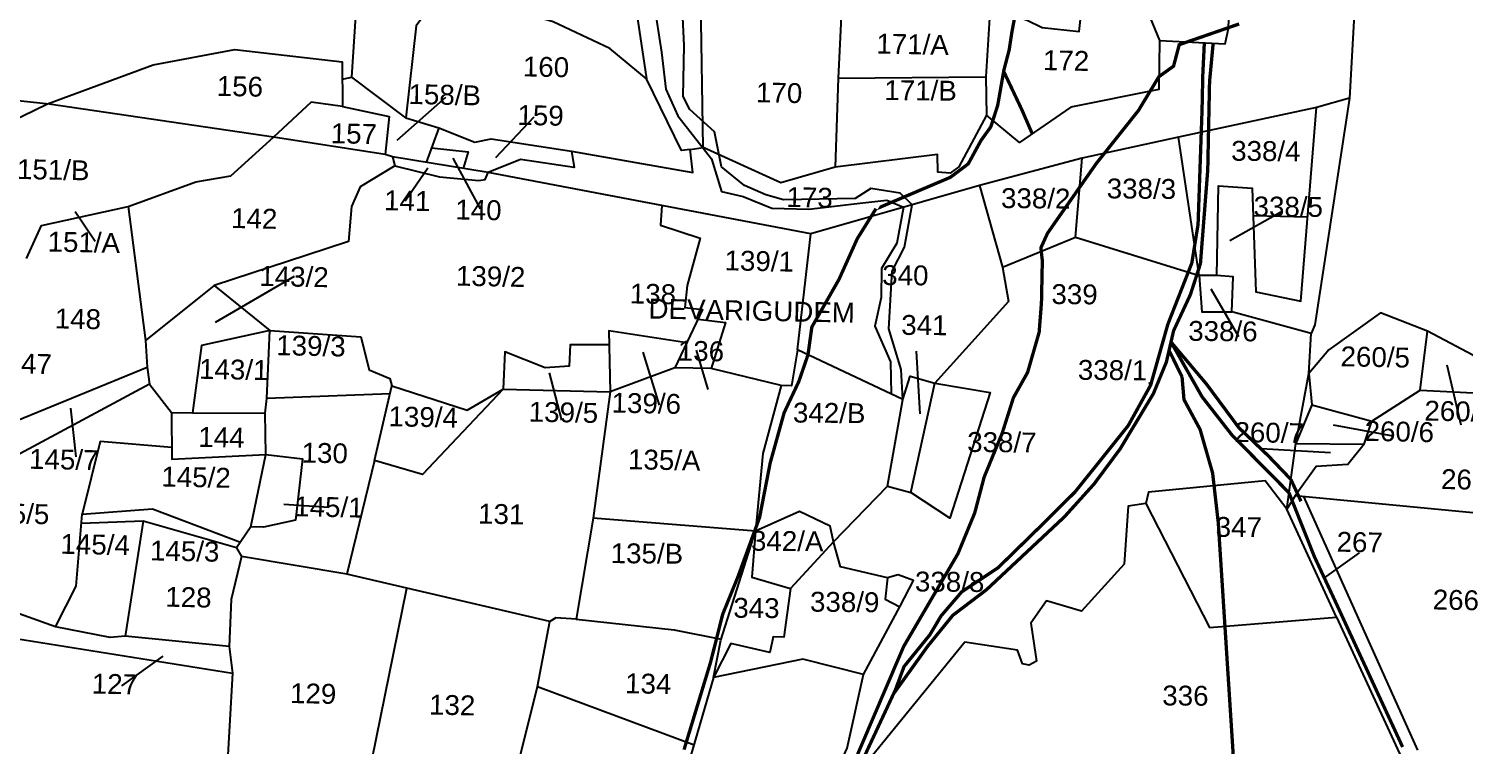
# Model space of a CAD drawing. Header units: millimetres. Extents: x 357738 to 363635, y 1840548 to 1846702.
# Drawn here: x 359742 to 361037, y 1844505 to 1845151 of the extents above; entities that cross this region are included whole.
import ezdxf
from ezdxf.enums import TextEntityAlignment as Align

# ---------------------------------------------------------------- set-up
doc = ezdxf.new("R2010")
doc.units = ezdxf.units.MM
for name, color, linetype in [('Plot', 7, 'Continuous'), ('ROADS', 50, 'Continuous'), ('STREAM', 4, 'Continuous')]:
    doc.layers.add(name, color=color, linetype=linetype)
doc.styles.get("Standard").update_dxf_attribs({"font": 'arial.ttf'})

msp = doc.modelspace()

# ---------------------------------------------------------------- linework, layer by layer
at = {"layer": 'Plot'}
for points in [[(360024.977676596, 1845105.177516089), (360033.6053946819, 1845107.242504508), (360040.6776914069, 1845212.831393425), (360051.2108601411, 1845294.816945354), (360016.2041922761, 1845307.494031233), (359972.9201743645, 1845289.954849287), (359944.7138679433, 1845287.920609971), (359894.4087599322, 1845289.953315424), (359888.1488213956, 1845270.404919088), (359838.1474660552, 1845256.438611794), (359814.1873499495, 1845243.292308543), (359799.5636569773, 1845259.857223426)], [(360051.2108601411, 1845294.816945354), (360104.9777069459, 1845272.816177927), (360110.5224608204, 1845205.684379504), (360183.7118235859, 1845195.789464228), (360239.4733143, 1845181.581597526), (360255.0343461217, 1845176.613947813), (360286.2338451768, 1845194.192508543), (360299.4437252102, 1845105.743840244), (360266.2697597648, 1845133.060459115), (360215.3084254298, 1845156.894827036), (360157.4164481409, 1845173.328461101), (360111.8132499553, 1845180.579899617), (360091.659081535, 1845153.431816996), (360082.342744044, 1845070.367815254), (360033.6053946819, 1845107.242504508)], [(360338.8202615078, 1845042.110273286), (360350.3390974149, 1845043.818596532), (360348.3500635137, 1845175.883049499), (360400.3928081103, 1845179.516867242), (360401.0360498309, 1845169.923544894), (360475.0540648631, 1845167.74772557), (360584.1046931938, 1845176.487184426), (360609.5213738191, 1845170.010149483), (360642.570310212, 1845158.454741567), (360656.0720462567, 1845151.958565305), (360689.3559843493, 1845148.230001224), (360691.9200156488, 1845169.874025213), (360751.1738959346, 1845165.610583462), (360761.7690573132, 1845140.123394761), (360821.1400065436, 1845137.25053916), (360824.1511966216, 1845151.026175831), (360824.7149448597, 1845168.206811977), (360877.113838695, 1845175.933076006), (360939.2235421113, 1845195.89069012)], [(360939.2235421113, 1845195.89069012), (360932.9905992718, 1845088.119391622), (360901.8639067054, 1844883.949230511), (360898.5078589851, 1844876.173527801)], [(360475.0540648631, 1845167.74772557), (360472.0680983003, 1845106.337208696), (360605.4052474162, 1845107.560963101), (360605.7334157888, 1845072.940990654)], [(360605.4156764254, 1845107.561058817), (360609.5213738191, 1845170.010149483)], [(360761.7690573132, 1845140.123394761), (360761.186172377, 1845095.942279905), (360681.8028637239, 1845080.101203241), (360635.5776863379, 1845048.350044166), (360605.7334157888, 1845072.940990654), (360580.7852319413, 1845026.513816775), (360573.1509838517, 1845020.749302885), (360562.038915811, 1845021.555973886), (360561.7912144934, 1845037.59327886), (360469.3647757462, 1845026.208437603), (360420.5791570044, 1845012.026396681), (360350.3390974149, 1845043.818596532)], [(359759.2249587766, 1845083.036941025), (359854.6553170452, 1845118.212763328), (359928.2814059912, 1845132.031209353), (360024.8605084573, 1845120.795186117), (360025.1617145761, 1845080.646577232), (359997.0351175636, 1845084.608838818), (359962.9442797326, 1845053.017103513)], [(360599.6262552015, 1845009.514018724), (360447.464150054, 1844966.165410811), (360156.5094886294, 1845021.125366537), (360070.4316182726, 1845035.424268075), (360063.6919948505, 1845037.400662521), (359962.9442797326, 1845053.017103513), (359760.9101201404, 1845082.857093793), (359536.1580838835, 1845106.843539505)], [(360231.6009274353, 1845040.591809064), (360294.9938179171, 1845029.408055352), (360341.0659423242, 1845021.28002572), (360338.8202615078, 1845042.110273286), (360330.7816401852, 1845041.066552137), (360299.4437252102, 1845105.743840244)], [(360472.0680983003, 1845106.337208696), (360469.3647757462, 1845026.208437603)], [(360074.4475165809, 1845050.497570349), (360118.5865890863, 1845089.120953968)], [(360932.9905992718, 1845088.119391622), (360903.3918603412, 1845079.945397206), (360779.0922670398, 1845053.072519861), (360692.0099350811, 1845034.188936625), (360599.6262552015, 1845009.514018724), (360620.3279317562, 1844935.916064839), (360686.1123003928, 1844963.078040813), (360692.0099350811, 1845034.188936625)], [(359597.8495418287, 1844959.754221679), (359619.8957252514, 1844992.663975709), (359702.3124219602, 1845055.444612014), (359759.2249587766, 1845083.036941025)], [(360025.1617145761, 1845080.646577232), (360067.2369692514, 1845071.699033367), (360063.6919948505, 1845037.400662521)], [(360813.623583163, 1844928.598906215), (360815.0884187198, 1845009.344823878), (360845.2445039839, 1845007.185665067), (360848.798246625, 1844913.757652415), (360889.3840022518, 1844905.503913122), (360903.3918603412, 1845079.945397206)], [(360082.342744044, 1845070.367815254), (360112.1894990149, 1845061.353243579), (360100.6379499257, 1845030.406516586)], [(360163.628314057, 1845034.753865661), (360198.2168751564, 1845071.311209872)], [(359832.1660078684, 1844990.789221232), (359893.1122494326, 1845012.7204502), (359924.7042852872, 1845018.205019899), (359962.9442797326, 1845053.017103513)], [(360112.1894990149, 1845061.353243579), (360144.6975894702, 1845048.589664076), (360159.2175736399, 1845051.608308835), (360231.6009274353, 1845040.591809064), (360234.1037126916, 1845025.635668974), (360185.8308141424, 1845032.994541539), (360156.5094886294, 1845021.125366537)], [(360686.1123003928, 1844963.078040813), (360797.6754725648, 1844928.550060679), (360779.0922670398, 1845053.072519861)], [(360105.5253164686, 1845043.49982528), (360138.6552965443, 1845039.978376648), (360134.0089325435, 1845024.863066304)], [(360072.5003912876, 1845027.157974795), (360041.3457434334, 1845008.275204688), (360033.4595353185, 1844990.506499259), (360030.6197660891, 1844959.262241261), (359993.1242693048, 1844946.934605792), (359909.6454062176, 1844919.488723438), (359847.8150519513, 1844869.928526445), (359849.2033483316, 1844845.992130098), (359851.4251496313, 1844830.682216429), (359871.2619188649, 1844805.115016203), (359890.0241139813, 1844804.728475228), (359955.6430987387, 1844804.539860473), (359956.9337167342, 1844817.745652922), (359959.6503562364, 1844878.826719491), (359898.0991601608, 1844865.486032219), (359890.0241139813, 1844804.728475228)], [(360070.4316182726, 1845035.424268075), (360072.5003912876, 1845027.157974795), (360112.8360016736, 1845017.515378732), (360148.2946954826, 1845013.940447166), (360154.009359151, 1845015.015534069), (360156.5094886294, 1845021.125366537)], [(360102.3430997784, 1845025.103916628), (360081.8529647476, 1844995.390339958)], [(360124.7084433133, 1845034.288080338), (360149.5323127477, 1844988.651394211)], [(359740.3078492626, 1844943.689100618), (359753.9628874574, 1844973.605250034), (359832.1660078684, 1844990.789221232), (359847.8150519513, 1844869.928526445)], [(359784.303984819, 1844986.207901451), (359802.3531332044, 1844959.288465129)], [(360313.2494376927, 1844991.51793348), (360312.0817991191, 1844973.971018242), (360347.641435446, 1844962.104473879), (360336.0967683858, 1844919.491769145), (360333.8545577886, 1844899.75416811), (360349.8845227732, 1844897.738514373), (360324.8472685637, 1844845.296669186)], [(360825.2019253444, 1844960.143203386), (360871.1293952581, 1844985.888645829)], [(360895.4544384879, 1844981.099760775), (360846.1907112118, 1844982.309845463)], [(360435.4560562489, 1844861.565103051), (360447.464150054, 1844966.165410811)], [(360620.3279317562, 1844935.916064839), (360625.7109145626, 1844905.041594132), (360559.1683853903, 1844831.5934395), (360609.2931284728, 1844823.22436429), (360572.8885964092, 1844709.999833952), (360537.7575592146, 1844732.961689994), (360559.1683853903, 1844831.5934395)], [(359909.6454062176, 1844919.488723438), (359959.6503562364, 1844878.826719491), (360041.7318507426, 1844873.38772693), (360049.3386035526, 1844843.692260242), (360067.9495275039, 1844835.734251866), (360069.8069192019, 1844829.122175718)], [(359981.600501723, 1844927.504153346), (359910.6481207697, 1844886.067649279)], [(360899.250095818, 1844812.026729132), (360884.6781574072, 1844777.10410197), (360896.4005824968, 1844840.159205188), (360898.5078589851, 1844876.173527801), (360827.0163925479, 1844895.86156187), (360828.1751313994, 1844927.276703905), (360813.623583163, 1844928.598906215), (360797.6754725648, 1844928.550060679), (360800.0488377726, 1844895.685400589), (360827.0163925479, 1844895.86156187)], [(361318.6800955982, 1844534.449087878), (361361.0033123931, 1844677.093014471), (361332.3202241561, 1844762.486616147), (361390.6779683568, 1844710.428005024), (361427.1257148558, 1844710.001818678), (361436.8768024374, 1844725.460561133), (361445.7879372073, 1844772.641708366), (361459.9847339964, 1844795.491102792), (361420.1943755712, 1844866.423655973), (361324.9372924675, 1844853.986229919), (361261.1587453311, 1844869.23788989), (361219.5708159137, 1844916.308432348), (361174.8037073344, 1844922.923735827), (361163.2407795076, 1844922.827059776), (361123.4743287138, 1844907.902652481), (361044.3430173008, 1844856.788993961), (361003.5707860781, 1844878.391671952), (360961.1878053213, 1844895.004322343), (360914.3847560949, 1844861.667793164), (360896.4005824968, 1844840.159205188), (360899.250095818, 1844812.026729132), (360953.1532429808, 1844797.340640083), (360996.8565566914, 1844825.304829239), (361003.5707860781, 1844878.391671952)], [(360808.0257691298, 1844916.487910254), (360833.0431971375, 1844873.578852189)], [(360345.7978364349, 1844889.178734995), (360370.4780549551, 1844886.276453561), (360357.6374416335, 1844844.806114986)], [(360335.6380084025, 1844867.898441063), (360265.5127837246, 1844878.624913001), (360266.6231016835, 1844823.719472525)], [(360265.7671334569, 1844866.047268938), (360230.5445971373, 1844865.924999245), (360229.6760575733, 1844846.830566661), (360207.8758576789, 1844845.346192756), (360171.7072333344, 1844859.861716302), (360170.181788736, 1844826.179478897), (360266.6231016835, 1844823.719472525)], [(360296.0502156065, 1844859.572188985), (360310.6246577284, 1844811.719658638)], [(360343.990240523, 1844861.119157829), (360354.6979978881, 1844825.749892963)], [(360530.4391343957, 1844816.952911515), (360435.4560562489, 1844861.565103051), (360430.1794831249, 1844829.088040119), (360420.7948739599, 1844829.458483233), (360404.3032610259, 1844768.336144219), (360397.7267879611, 1844698.25552969)], [(360542.421754819, 1844860.297951392), (360545.6935911813, 1844803.826032504)], [(360996.8565566914, 1844825.304829239), (361074.5808342095, 1844821.287969499), (361044.3430173008, 1844856.788993961)], [(359726.0952022019, 1844795.650580284), (359849.2033483316, 1844845.992130098)], [(360420.7948739599, 1844829.458483233), (360357.6374416335, 1844844.806114986), (360324.8472685637, 1844845.296669186), (360266.6231016835, 1844823.719472525), (360251.2757785036, 1844709.837495649)], [(361020.9079710179, 1844847.923170094), (361033.3893325962, 1844793.8766815)], [(359851.4251496313, 1844830.682216429), (359734.4026856992, 1844767.927674379)], [(360170.181788736, 1844826.179478897), (360097.5197314004, 1844749.181821347), (360054.1567295622, 1844761.812256331), (360069.8069192019, 1844829.122175718), (360137.8080202256, 1844807.097496129), (360170.181788736, 1844826.179478897)], [(360211.5779993535, 1844840.847290765), (360222.5832052291, 1844798.344739485)], [(360516.69847984, 1844738.850120087), (360530.4391343957, 1844816.952911515), (360536.996293498, 1844837.798612175), (360559.1683853903, 1844831.5934395)], [(360068.124014802, 1844821.884170167), (359956.9337167342, 1844817.745652922)], [(359779.9514237313, 1844808.933362091), (359784.800413108, 1844765.323899582)], [(359871.2619188649, 1844805.115016203), (359871.3015053828, 1844763.231178429), (359956.1691585734, 1844767.375243697), (359955.6430987387, 1844804.539860473)], [(360876.4988639053, 1844718.2135465), (360884.6781574072, 1844777.10410197), (360946.4328744037, 1844776.643990939), (360953.1532429808, 1844797.340640083)], [(360918.2916873845, 1844793.923728696), (360972.0604777178, 1844784.222539772)], [(359871.2918191657, 1844773.479514692), (359806.8033674352, 1844779.156364545), (359790.5736983775, 1844713.611371178)], [(359956.1691585734, 1844767.375243697), (359989.2468547564, 1844763.277447442), (359982.9809952184, 1844708.136350473), (359953.9960084247, 1844701.844765132), (359942.7825539238, 1844702.235978218), (359956.1691585734, 1844767.375243697)], [(360915.9662206334, 1844768.924084113), (360853.4040390326, 1844772.300057196)], [(360946.4328744037, 1844776.643990939), (360931.7447818119, 1844758.171796616), (360903.206042688, 1844756.386120065), (360884.1773285375, 1844730.191937692)], [(360054.1567295622, 1844761.812256331), (360029.3179876864, 1844659.611745218)], [(361164.6772231574, 1844762.413416814), (361127.6188725458, 1844738.079275665), (361126.058382003, 1844707.044669639), (360884.1773285375, 1844730.191937692), (360876.4988639053, 1844718.2135465), (360857.0363704645, 1844743.602214941), (360751.8130761271, 1844733.364963175), (360749.607925637, 1844723.286699024), (360733.4302846408, 1844720.625664358), (360730.0565752427, 1844668.584832795), (360691.6418193445, 1844626.116875582), (360660.0443746007, 1844635.563322364), (360645.9232792969, 1844615.312469268), (360650.8692729856, 1844581.148204708), (360644.4285118064, 1844577.481919234), (360638.3529549895, 1844578.667261251), (360633.7437486746, 1844590.954286578), (360586.2155499602, 1844598.301259077), (360499.1738272222, 1844491.537968659)], [(360467.8303112941, 1844688.566648169), (360516.69847984, 1844738.850120087), (360537.7575592146, 1844732.961689994)], [(360994.7958195372, 1844500.949961136), (360891.861902374, 1844729.456547765)], [(359766.5549347789, 1844612.196682806), (359785.2555383793, 1844648.603597547), (359790.5736983775, 1844713.611371178), (359853.9974661506, 1844718.49972149), (359933.3597973294, 1844688.464138074)], [(359972.3730387702, 1844722.436910929), (360013.0510311705, 1844720.0141609)], [(360467.8303112941, 1844688.566648169), (360464.8890346373, 1844702.655049744), (360437.281565564, 1844715.856758051), (360397.7267879611, 1844698.25552969), (360394.3807765319, 1844656.763659372), (360429.1146306066, 1844646.590940087)], [(360749.607925637, 1844723.286699024), (360806.9896424504, 1844611.535090819), (360921.5219866349, 1844620.940788768), (360876.4988639053, 1844718.2135465)], [(359929.7655200689, 1844683.210918237), (359845.7290789745, 1844707.28282184), (359789.872869344, 1844705.044623432)], [(359845.7290789745, 1844707.28282184), (359829.2458411177, 1844603.575209479)], [(359942.7825539238, 1844702.235978218), (359929.7655200689, 1844683.210918237), (359934.2489628029, 1844675.508054623)], [(360397.7267879611, 1844698.25552969), (360251.2757785036, 1844709.837495649), (360235.8121478017, 1844618.932041143), (360324.3116261188, 1844609.367371164), (360366.6428694482, 1844600.929107648)], [(360359.7798883938, 1844566.500398424), (360366.4562123613, 1844599.992727011), (360397.7267879611, 1844698.25552969)], [(360516.6484921284, 1844656.242360793), (360474.3170959897, 1844666.247512448), (360467.8303112941, 1844688.566648169), (360429.1146306066, 1844646.590940087), (360423.1174017477, 1844602.789508613), (360413.4218584094, 1844603.236361046), (360410.6441159011, 1844589.007715564), (360375.3307770639, 1844597.148055399), (360359.7798883938, 1844566.500398424)], [(360235.8121478017, 1844618.932041143), (360217.6196217167, 1844620.328874474), (360212.3141452607, 1844616.754513451), (360083.4112268894, 1844646.943247036), (360029.3179876864, 1844659.611745218), (359934.2489628029, 1844675.508054623), (359924.8672778329, 1844636.760416438), (359923.2473447318, 1844594.459884213), (359829.2458411177, 1844603.575209479), (359815.7520358101, 1844602.506908224), (359766.5549347789, 1844612.196682806), (359697.3726515572, 1844636.649636964)], [(360941.7304549553, 1844678.628519567), (360910.3629623093, 1844656.24599758)], [(360494.9154946633, 1844569.057991749), (360528.0934108202, 1844630.683393236), (360540.0436888508, 1844653.8661223), (360526.1814283607, 1844658.937203636), (360516.6484921284, 1844656.242360793), (360514.6546941299, 1844636.942121022), (360527.8210787983, 1844630.155087579)], [(359923.2473447318, 1844594.459884213), (359926.1058083876, 1844570.485172396), (359920.5767289015, 1844475.645839804), (359930.6134966106, 1844473.386384667), (360043.9884129778, 1844453.418726122), (360083.4112268894, 1844646.943247036)], [(360043.9884129778, 1844453.418726122), (360087.7372889206, 1844442.796698336), (360168.8497742889, 1844429.714641989), (360201.0048751019, 1844558.39204218), (360212.3141452607, 1844616.754513451)], [(360921.5219866349, 1844620.940788768), (360985.8277639466, 1844481.768932)], [(359693.0094712117, 1844607.660276748), (359926.1058083876, 1844570.485172396)], [(359863.3263822372, 1844585.618626427), (359826.1280560069, 1844558.864815246)], [(360447.3189807983, 1844430.399636566), (360480.2669610315, 1844502.708611608), (360494.9154946633, 1844569.057991749), (360440.3838718077, 1844582.944821649), (360359.7798883938, 1844566.500398424), (360339.4187218351, 1844496.406813385)], [(360201.0048751019, 1844558.39204218), (360342.1834404198, 1844505.924393661)]]:
    msp.add_lwpolyline(points, dxfattribs=at)
at = {"layer": 'ROADS', "color": 40, "const_width": 3}
for points in [[(360333.1766642612, 1844501.47850781), (360350.052922672, 1844556.982732757), (360350.052922672, 1844556.982732757), (360350.052922672, 1844556.982732757), (360350.052922672, 1844556.982732757), (360350.052922672, 1844556.982732757), (360357.1401342378, 1844580.291820318), (360368.0416478995, 1844623.431396904), (360381.8190237128, 1844657.292399305), (360401.2862978248, 1844710.560040406), (360410.7743693278, 1844759.340820635), (360423.4314390959, 1844804.911292073), (360436.7033895096, 1844833.121571964), (360444.9458262144, 1844857.107894003), (360448.398536825, 1844882.059557738), (360472.9102588489, 1844925.074826988), (360489.3921125481, 1844961.697994042), (360506.2700916704, 1844988.722506623), (360506.0460674289, 1844988.363805745), (360545.33495843, 1845005.059893913), (360545.33495843, 1845005.059893913), (360571.9667406815, 1845016.377255468), (360573.5403046639, 1845017.091105605), (360573.5403046639, 1845017.091105605), (360573.5403046639, 1845017.091105605), (360589.4166620845, 1845029.067703936), (360600.9156185893, 1845050.12032047), (360609.743755596, 1845062.380365573), (360615.9519431417, 1845081.744803611), (360621.6061315582, 1845113.807058322), (360626.2564928975, 1845131.406427151), (360628.654871874, 1845147.11678936), (360628.654871874, 1845147.11678936), (360628.654871874, 1845147.11678936), (360631.4774184564, 1845162.333319917)], [(360833.6587225157, 1845155.054720448), (360811.5993657351, 1845147.434147877), (360796.7424710926, 1845142.301720629), (360779.6135079667, 1845136.384390043), (360774.5004352898, 1845117.04390425), (360761.3401778768, 1845107.615483744), (360753.3086523017, 1845094.370307137), (360742.8035397184, 1845077.045818766), (360720.9321547128, 1845049.581403721), (360704.6741919676, 1845029.165895674), (360683.5631354725, 1844998.99269363), (360667.4307318105, 1844975.935284105), (360660.9291552906, 1844966.64283671), (360654.8874560679, 1844953.404191652), (360656.1916617267, 1844941.89305629), (360655.7953559001, 1844922.656887997), (360655.4117642496, 1844904.037849241), (360653.3139091268, 1844877.331097827), (360642.9103941493, 1844841.220578297), (360630.1155337915, 1844818.414752485), (360620.0481316832, 1844786.593726013), (360603.7448166641, 1844746.944424058), (360595.2361502241, 1844714.643322004), (360580.1393302176, 1844677.998468978), (360567.1015497037, 1844655.732981953), (360554.2764390436, 1844633.830685415), (360544.7669259606, 1844617.590655914), (360531.1577164574, 1844594.349301505), (360523.5566424208, 1844576.563690354), (360515.9093041563, 1844558.669826401), (360504.6165793077, 1844532.246190474), (360496.6098486942, 1844513.511391075), (360489.6469602064, 1844497.219058369)], [(360810.2035902143, 1845137.779733073), (360806.9477920131, 1845103.021422953), (360806.266024693, 1845069.929325826), (360805.7357614027, 1845044.191036844), (360805.3096570313, 1845023.508486021), (360801.2477206445, 1844971.473062097), (360798.7244875079, 1844939.149191553), (360789.6559038452, 1844911.247197708), (360774.5232398976, 1844878.759933734), (360768.0013150208, 1844850.501519578), (360756.3112409397, 1844822.091450695), (360726.362968948, 1844772.375764284), (360702.7240348827, 1844740.598243325), (360675.9833986615, 1844711.053291833), (360634.9054977793, 1844672.665916457), (360605.8467824753, 1844645.510492534), (360575.4284127537, 1844622.406603959), (360552.9098774864, 1844594.707030094), (360522.1105371772, 1844551.843309909)], [(360769.3423818124, 1844884.604216508), (360790.9505511862, 1844939.659711237), (360796.597817111, 1844974.651926418), (360797.9916368494, 1845014.815990564), (360799.1716968326, 1845048.820391247), (360800.2126624359, 1845078.816672771), (360800.8323397925, 1845108.895003991), (360802.2486468033, 1845138.164658764)], [(360621.3525782828, 1845112.369276433), (360621.3525782828, 1845112.369276433), (360637.6167893806, 1845078.03290162), (360647.0690945595, 1845056.24326494)], [(360753.8467852855, 1844829.772798946), (360769.3423818124, 1844884.604216508)], [(360772.1792291295, 1844868.603725509), (360800.22305192, 1844819.222870311), (360827.1205658954, 1844784.839075422), (360851.8424573244, 1844759.852838855), (360878.5351512702, 1844732.874726464)], [(360880.2084315727, 1844744.922271457), (360859.8857837875, 1844766.105017595), (360833.2324313941, 1844791.579419909), (360804.2926933538, 1844830.593051388), (360772.1792291295, 1844868.603725509)], [(360782.1239618154, 1844837.321594744), (360770.4328976713, 1844861.037162181)], [(360474.1118724821, 1844448.970384243), (360504.1181912848, 1844513.281294209), (360523.740056815, 1844555.33577066), (360531.5148547944, 1844576.311271169), (360554.8571688777, 1844605.024157928), (360564.9298757641, 1844621.940798219), (360583.4340804315, 1844643.543305284), (360616.2964645905, 1844665.312817692), (360657.7329326892, 1844705.796514212), (360685.6469472781, 1844733.523829016), (360707.7465252806, 1844761.068849202), (360733.6513460362, 1844793.356742236), (360733.6513460362, 1844793.356742236), (360753.8467852855, 1844829.772798946), (360753.8467852855, 1844829.772798946), (360753.2096828425, 1844832.56281019)], [(360782.1239618154, 1844837.321594744), (360783.8940062112, 1844816.72310063), (360798.4266032703, 1844789.830138618), (360809.7081037179, 1844750.560571894), (360814.8199104442, 1844705.767117133), (360819.1917055636, 1844637.85395229), (360822.5054851391, 1844586.376412191), (360827.1811955431, 1844513.742109176), (360830.3396775609, 1844464.677021707)], [(360889.4103005081, 1844725.117648751), (360880.2084315727, 1844744.922271457)], [(360878.5351512702, 1844732.874726464), (360901.5558187927, 1844675.067417966), (360919.170105826, 1844637.424577193), (360937.775996127, 1844597.226426779), (360959.9501043268, 1844549.319117733), (360971.120739391, 1844525.184885977), (360980.9954367827, 1844503.850536229)]]:
    msp.add_lwpolyline(points, dxfattribs=at)
at = {"layer": 'STREAM', "color": 4}
for points in [[(360305.8615221549, 1845174.183197426), (360312.8547356783, 1845129.577794061), (360316.6992881053, 1845096.19944903), (360327.7230019717, 1845072.349070392), (360357.8323486079, 1845033.583675501), (360367.0803880111, 1845004.252692524), (360386.4199952408, 1844999.641919845), (360412.1925483297, 1844989.048137053), (360445.6620098847, 1844988.358595226), (360494.479796092, 1844993.905381789), (360516.1223408581, 1844996.364456357), (360531.1720473289, 1844990.012483738), (360525.110233449, 1844957.703460924), (360511.3049256182, 1844934.71073094), (360510.7699901924, 1844908.745662584), (360505.0858969803, 1844882.886677789), (360519.4483908882, 1844850.659395345), (360519.8701526035, 1844821.917010902)], [(360530.4391343957, 1844816.952911515), (360528.8087597355, 1844843.757556106), (360517.7957877158, 1844880.513574125), (360520.8822224223, 1844932.350681789), (360531.8046986679, 1844954.068913432), (360538.8858118217, 1844992.2100148), (360528.0328221262, 1845002.562820972), (360501.6995357255, 1845006.956629042), (360487.5631662435, 1844997.711341547), (360422.766549873, 1844996.662149569), (360406.8920336714, 1845001.023895978), (360387.6156178358, 1845009.490394836), (360366.9602567425, 1845026.306833364), (360360.6398779145, 1845057.980936353), (360338.2997963848, 1845078.064412929), (360332.4848571612, 1845089.738072711), (360333.4278855892, 1845135.511443491), (360331.6260256031, 1845173.327865745)]]:
    msp.add_lwpolyline(points, dxfattribs=at)

# ---------------------------------------------------------------- texts
at = {"layer": 'Plot'}
for s, rotation, p in [('171/A', 358.8197525021513, (360539.2538275067, 1845136.756418145)), ('172', 358.8197525021513, (360677.5899989513, 1845122.068852641)), ('160', 358.8197525021513, (360208.7796076106, 1845116.388347206)), ('156', 358.8197525021513, (359932.8415486821, 1845098.859813151)), ('158/B', 358.8197525021513, (360117.50501116, 1845091.303530082)), ('170', 358.8197525021513, (360418.9583149738, 1845093.083389668)), ('171/B', 359.5047793983694, (360546.4435507317, 1845095.196810864)), ('159', 358.8197525021513, (360203.9045986072, 1845072.698411074)), ('157', 358.8197525021513, (360035.5696333449, 1845056.228091588)), ('338/4', 359.5047793983694, (360857.7199928628, 1845040.587546643)), ('151/B', 358.8197525021513, (359764.538047841, 1845023.757077299)), ('338/3', 359.5047793983694, (360745.5414554526, 1845006.670257096)), ('141', 358.8197525021513, (360083.7293140861, 1844995.872670971)), ('173', 358.8197525021513, (360446.4419350818, 1844998.822329818)), ('338/2', 359.5047793983694, (360650.2447369286, 1844997.979343425)), ('338/5', 359.5047793983694, (360877.9180614187, 1844990.461269261)), ('142', 358.8197525021513, (359945.7418998397, 1844979.853571072)), ('140', 358.8197525021513, (360147.8855433473, 1844987.580488336)), ('151/A', 358.8197525021513, (359792.1360018675, 1844958.422314582)), ('139/1', 358.8197525021513, (360401.03348868, 1844941.532756682)), ('143/2', 358.8197525021513, (359981.600501723, 1844927.504153346)), ('139/2', 358.8197525021513, (360158.8763064386, 1844927.725672839)), ('340', 359.5047793983694, (360532.7181534275, 1844928.704888507)), ('138', 358.8197525021513, (360305.173711888, 1844911.939527246)), ('339', 359.5047793983694, (360685.271599895, 1844911.602145413)), ('DEVARIGUDEM', 358.8197525021513, (360394.2085931463, 1844896.84640904)), ('148', 358.8197525021513, (359786.7663773909, 1844889.464283616)), ('341', 359.5047793983694, (360549.8822258609, 1844883.834754406)), ('338/6', 359.5047793983694, (360819.0228592395, 1844878.380787275)), ('139/3', 358.8197525021513, (359996.8579377998, 1844865.112550214)), ('136', 358.8197525021513, (360348.4932819068, 1844860.504468146)), ('147', 358.8197525021513, (359742.5301084099, 1844849.064677111)), ('260/5', 358.8197525021513, (360956.3471507149, 1844855.109025521)), ('143/1', 358.8197525021513, (359927.2985722015, 1844843.839093701)), ('338/1', 359.5047793983694, (360719.499254684, 1844843.282079341)), ('139/6', 358.8197525021513, (360299.1806396698, 1844813.393180091)), ('260/4', 358.8197525021513, (361031.899303861, 1844806.217087977)), ('139/4', 358.8197525021513, (360098.1055044638, 1844801.100799492)), ('139/5', 358.8197525021513, (360224.5150026251, 1844805.269565535)), ('342/B', 359.5047793983694, (360464.0723457901, 1844804.778772152)), ('144', 358.8197525021513, (359916.1619203061, 1844782.759120904)), ('260/7', 358.8197525021513, (360860.7206881752, 1844786.994089266)), ('260/6', 358.8197525021513, (360978.0347823519, 1844787.95377213)), ('130', 358.8197525021513, (360009.3181777829, 1844768.64522536)), ('338/7', 359.5047793983694, (360619.748731863, 1844778.334883729)), ('145/7', 358.8197525021513, (359774.0724617392, 1844762.786489398)), ('135/A', 358.8197525021513, (360315.3727395504, 1844762.405057545)), ('145/2', 358.8197525021513, (359893.2874589191, 1844746.848801969)), ('265', 358.8197525021513, (361036.5096036094, 1844744.773152231)), ('145/1', 358.8197525021513, (360013.0510311705, 1844720.0141609)), ('145/5', 358.8197525021513, (359729.7716616234, 1844714.063123672)), ('131', 358.8197525021513, (360168.4349279971, 1844713.680046018)), ('347', 359.5047793983694, (360833.3371548076, 1844701.957643877)), ('145/4', 358.8197525021513, (359802.371556384, 1844686.251782012)), ('145/3', 358.8197525021513, (359883.0586146258, 1844680.292988221)), ('135/B', 359.5047793983694, (360299.7456115704, 1844678.172065365)), ('342/A', 359.5047793983694, (360426.2157406102, 1844689.355497044)), ('267', 358.8197525021513, (360942.3489272007, 1844688.334157247)), ('338/8', 359.5047793983694, (360572.6388126623, 1844652.67351726)), ('128', 358.8197525021513, (359886.4036697311, 1844638.799565997)), ('343', 359.5047793983694, (360398.489454637, 1844629.089214567)), ('338/9', 359.5047793983694, (360478.0533531554, 1844634.461833352)), ('266', 358.8197525021513, (361029.0062925392, 1844636.316412776)), ('127', 358.8197525021513, (359820.1755577641, 1844560.582992412)), ('134', 358.8197525021513, (360300.9558658072, 1844560.899352124)), ('129', 358.8197525021513, (359998.8659045958, 1844552.013693829)), ('336', 359.5047793983694, (360785.2076532249, 1844550.139907731)), ('132', 358.8197525021513, (360124.2007306149, 1844541.663042814))]:
    msp.add_text(s, height=17.89267653183027, rotation=rotation, dxfattribs=at).set_placement(p, align=Align.MIDDLE_CENTER)

doc.saveas('drawing.dxf')
